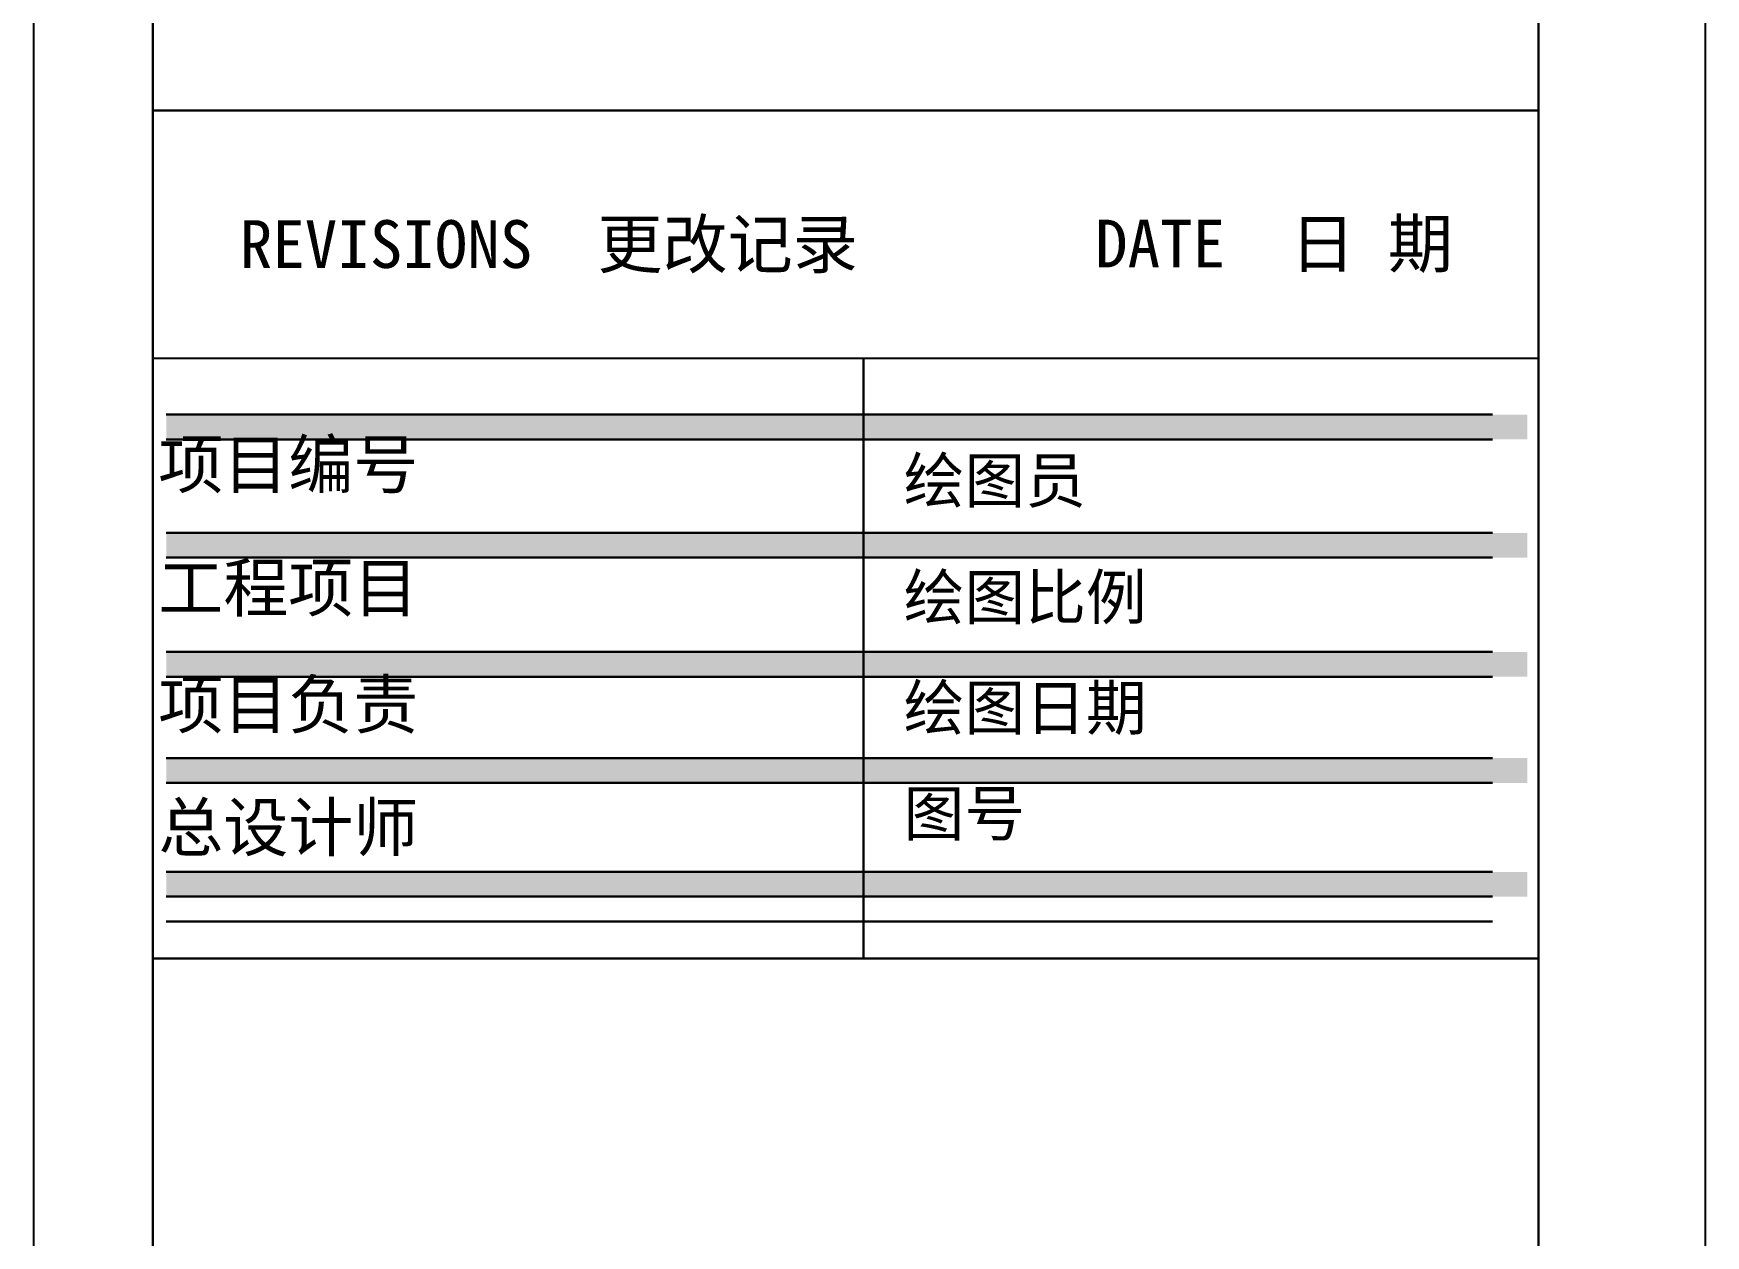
# Model space of a CAD drawing. Header units: millimetres. Extents: x -113526 to 211532, y -79714 to 28306.
# Drawn here: x 189292 to 192107, y -39761 to -37737 of the extents above; entities that cross this region are included whole.
import ezdxf

# ---------------------------------------------------------------- set-up
doc = ezdxf.new("R2010")
doc.units = ezdxf.units.MM
doc.layers.add('10线框', color=8, linetype='Continuous')
doc.styles.add('TXT', font='txt.shx', dxfattribs={"bigfont": 'hztxt.shx'})
doc.styles.add('宋体', font='', dxfattribs={"width": 0.7})
doc.styles.get('宋体').set_extended_font_data('新宋体')

msp = doc.modelspace()

# ---------------------------------------------------------------- hatches: boundary and pattern name
at = {"layer": '10线框', "lineweight": 30}
h = msp.add_hatch(color=256, dxfattribs=at)
h.paths.add_polyline_path([(190689.3, -38379.1), (189516.1, -38379.1), (189516.1, -38420.7), (190689.3, -38420.7)])
h.paths.add_polyline_path([(191807, -38379.1), (190689.3, -38379.1), (190689.3, -38420.7), (191807, -38420.7)])
h.paths.add_polyline_path([(190689.3, -38578.2), (189516.1, -38578.2), (189516.1, -38619.9), (190689.3, -38619.9)])
h.paths.add_polyline_path([(191807, -38578.2), (190689.3, -38578.2), (190689.3, -38619.9), (191807, -38619.9)])
h.paths.add_polyline_path([(190689.3, -38778.6), (189516.1, -38778.6), (189516.1, -38820.3), (190689.3, -38820.3)])
h.paths.add_polyline_path([(191807, -38778.6), (190689.3, -38778.6), (190689.3, -38820.3), (191807, -38820.3)])
h.paths.add_polyline_path([(190689.3, -38957.4), (189516.1, -38957.4), (189516.1, -38999.1), (190689.3, -38999.1)])
h.paths.add_polyline_path([(191807, -38957.4), (190689.3, -38957.4), (190689.3, -38999.1), (191807, -38999.1)])
h.paths.add_polyline_path([(190689.3, -39148.9), (189516.1, -39148.9), (189516.1, -39190.6), (190689.3, -39190.6)])
h = msp.add_hatch(color=256, dxfattribs=at)
h.paths.add_polyline_path([(190689.3, -38379.1), (189516.1, -38379.1), (189516.1, -38420.7), (190689.3, -38420.7)])
h.paths.add_polyline_path([(191807, -38379.1), (190689.3, -38379.1), (190689.3, -38420.7), (191807, -38420.7)])
h.paths.add_polyline_path([(190689.3, -38578.2), (189516.1, -38578.2), (189516.1, -38619.9), (190689.3, -38619.9)])
h.paths.add_polyline_path([(191807, -38578.2), (190689.3, -38578.2), (190689.3, -38619.9), (191807, -38619.9)])
h.paths.add_polyline_path([(190689.3, -38778.6), (189516.1, -38778.6), (189516.1, -38820.3), (190689.3, -38820.3)])
h.paths.add_polyline_path([(191807, -38778.6), (190689.3, -38778.6), (190689.3, -38820.3), (191807, -38820.3)])
h.paths.add_polyline_path([(190689.3, -38957.4), (189516.1, -38957.4), (189516.1, -38999.1), (190689.3, -38999.1)])
h.paths.add_polyline_path([(191807, -38957.4), (190689.3, -38957.4), (190689.3, -38999.1), (191807, -38999.1)])
h.paths.add_polyline_path([(190689.3, -39148.9), (189516.1, -39148.9), (189516.1, -39190.6), (190689.3, -39190.6)])
msp.add_hatch(color=256, dxfattribs=at).paths.add_polyline_path([(191807, -39148.9), (190689.3, -39148.9), (190689.3, -39190.6), (191807, -39190.6)])
msp.add_hatch(color=256, dxfattribs=at).paths.add_polyline_path([(191807, -39148.9), (190689.3, -39148.9), (190689.3, -39190.6), (191807, -39190.6)])

# ---------------------------------------------------------------- linework, layer by layer
at = {"layer": '10线框'}
for p, q in [((189292.5, -35984), (189292.5, -52026)), ((192106.9, -52026), (192106.9, -35984)), ((192106.9, -52026), (192106.9, -35984)), ((189493.5, -36265.4), (189493.5, -51744.5)), ((189493.5, -37867.2), (191825.4, -37867.2)), ((189493.5, -37867.2), (191825.4, -37867.2)), ((191825.4, -38284.5), (189493.5, -38284.5)), ((191825.4, -38284.5), (189493.5, -38284.5))]:
    msp.add_line(p, q, dxfattribs=at)
at = {"layer": '10线框', "lineweight": 0}
msp.add_line((189493.5, -36265.4), (189493.5, -51744.5), dxfattribs=at)
at = {"layer": '10线框', "lineweight": 30}
for p, q in [((189493.5, -51744.5), (189493.5, -36265.4)), ((191825.4, -36265.4), (191825.4, -51744.5)), ((191825.4, -36265.4), (191825.4, -51744.5)), ((189493.5, -37867.2), (191825.4, -37867.2)), ((189493.5, -37867.2), (191825.4, -37867.2)), ((190689.3, -38284.5), (190689.3, -39294.7)), ((190689.3, -38284.5), (190689.3, -39294.7)), ((189516.1, -38379.1), (191748, -38379.1)), ((189516.1, -38379.1), (191748, -38379.1)), ((189516.1, -38420.7), (191748, -38420.7)), ((189516.1, -38420.7), (191748, -38420.7)), ((189516.1, -38578.2), (191748, -38578.2)), ((189516.1, -38578.2), (191748, -38578.2)), ((189516.1, -38619.9), (191748, -38619.9)), ((189516.1, -38619.9), (191748, -38619.9)), ((189516.1, -38778.6), (191748, -38778.6)), ((189516.1, -38778.6), (191748, -38778.6)), ((189516.1, -38820.3), (191748, -38820.3)), ((189516.1, -38820.3), (191748, -38820.3)), ((189516.1, -38957.4), (191748, -38957.4)), ((189516.1, -38957.4), (191748, -38957.4)), ((189516.1, -38999.1), (191748, -38999.1)), ((189516.1, -38999.1), (191748, -38999.1)), ((189516.1, -39148.9), (191748, -39148.9)), ((189516.1, -39148.9), (191748, -39148.9)), ((189516.1, -39190.6), (191748, -39190.6)), ((189516.1, -39190.6), (191748, -39190.6)), ((189516.1, -39232.2), (191748, -39232.2)), ((189516.1, -39232.2), (191748, -39232.2)), ((189493.5, -39294.7), (191825.4, -39294.7)), ((189493.5, -39294.7), (191825.4, -39294.7))]:
    msp.add_line(p, q, dxfattribs=at)

# ---------------------------------------------------------------- texts
at = {"layer": '10线框', "style": '宋体'}
for s, height, p in [('REVISIONS  更改记录', 80.411, (189639.8, -38132.1)), ('REVISIONS  更改记录', 80.411, (189639.8, -38132.1)), ('DATE  日 期', 80.41, (191079.4, -38131.2)), ('DATE  日 期', 80.41, (191079.4, -38131.2))]:
    msp.add_text(s, height=height, dxfattribs=at).set_placement(p)
at = {"layer": '10线框', "lineweight": 30, "attachment_point": 1, "style": 'TXT'}
for s, insert, char_height, width in [('{\\fSimHei|b0|i0|c134|p2;     项目编号}', (189230, -38422.7), 80.176, 2760.426), ('{\\fSimHei|b0|i0|c134|p2;     项目编号}', (189230, -38422.7), 80.176, 2760.426), ('{\\fSimHei|b0|i0|c134|p2;      绘图员}', (190451.2, -38452.4), 74.961, 2580.879), ('{\\fSimHei|b0|i0|c134|p2;      绘图员}', (190451.2, -38452.4), 74.961, 2580.879), ('{\\fSimHei|b0|i0|c134|p2;     工程项目}', (189230, -38630.4), 80.176, 2760.426), ('{\\fSimHei|b0|i0|c134|p2;     工程项目}', (189230, -38630.4), 80.176, 2760.426), ('{\\fSimHei|b0|i0|c134|p2;      绘图比例}', (190451.2, -38648.9), 74.961, 2580.879), ('{\\fSimHei|b0|i0|c134|p2;     项目负责 }', (189230, -38827.1), 80.176, 2760.426), ('{\\fSimHei|b0|i0|c134|p2;     项目负责 }', (189230, -38827.1), 80.176, 2760.426), ('{\\fSimHei|b0|i0|c134|p2;      绘图日期}', (190451.2, -38835), 74.961, 2580.879), ('{\\fSimHei|b0|i0|c134|p2;      绘图日期}', (190451.2, -38835), 74.961, 2580.879), ('{\\fSimHei|b0|i0|c134|p2;      图号}', (190451.2, -39013), 74.961, 2580.879), ('{\\fSimHei|b0|i0|c134|p2;      图号}', (190451.2, -39013), 74.961, 2580.879), ('{\\fSimHei|b0|i0|c134|p2;     总设计师 }', (189230, -39033.7), 80.176, 2760.426), ('{\\fSimHei|b0|i0|c134|p2;     总设计师 }', (189230, -39033.7), 80.176, 2760.426)]:
    msp.add_mtext(s, dxfattribs=dict(at, insert=insert, char_height=char_height, width=width))

doc.saveas('drawing.dxf')
